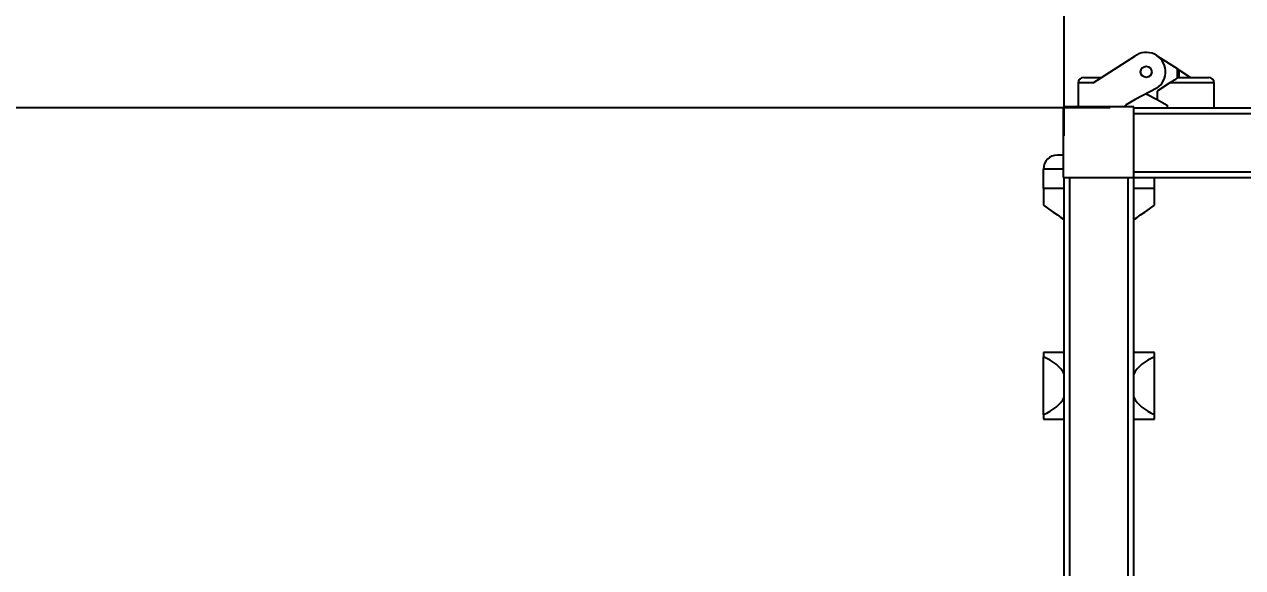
# Model space of a CAD drawing. Header units: millimetres. Extents: x 10 to 584, y 10 to 410.
# Drawn here: x 141.87 to 171.12, y 86.03 to 99.07 of the extents above; entities that cross this region are included whole.
import ezdxf

# ---------------------------------------------------------------- set-up
doc = ezdxf.new("R2010")
doc.units = ezdxf.units.MM
doc.layers.add('2', color=1, linetype='Continuous')
doc.styles.add('SLDTEXTSTYLE0', font='TXT', dxfattribs={"width": 0.7})
doc.dimstyles.new('SLDDIMSTYLE0', dxfattribs={"dimtxt": 3.5, "dimasz": 3.5, "dimexe": 0, "dimexo": 0.0625, "dimgap": 0.875, "dimtad": 1, "dimlfac": 15, "dimrnd": 1e-09, "dimzin": 12, "dimdsep": 46, "dimtxsty": 'SLDTEXTSTYLE0', "dimsah": 1, "dimcen": 0.09, "dimadec": 0, "dimazin": 3, "dimtfac": 1, "dimtofl": 0, "dimtmove": 0, "dimatfit": 3, "dimfxl": 0, "dimfrac": 2, "dimtolj": 1, "dimtzin": 12, "dimarcsym": 0})

# ---------------------------------------------------------------- blocks, each defined once
blk = doc.blocks.new('_D_3')
at = {"layer": '2', "color": 1}
for p, q in [((166.835, 96.393), (166.835, 114.127)), ((268.502, 96.393), (268.502, 114.127)), ((268.502, 113.127), (166.835, 113.127))]:
    blk.add_line(p, q, dxfattribs=at)
for points in [[(166.835, 113.127), (170.335, 112.588), (170.335, 113.665)], [(268.502, 113.127), (265.002, 113.665), (265.002, 112.588)]]:
    blk.add_solid(points, dxfattribs=at)
at = {"layer": '2', "color": 1, "insert": (210.94, 117.638), "char_height": 3.5, "attachment_point": 1, "style": 'SLDTEXTSTYLE0'}
blk.add_mtext('1525', dxfattribs=at)
blk = doc.blocks.new('_D_4')
at = {"layer": '2', "color": 1}
for p, q in [((60.502, 83.127), (60.502, 126.127)), ((360.502, 85.627), (360.502, 126.127)), ((360.502, 125.127), (60.502, 125.127))]:
    blk.add_line(p, q, dxfattribs=at)
for points in [[(60.502, 125.127), (64.002, 124.588), (64.002, 125.665)], [(360.502, 125.127), (357.002, 125.665), (357.002, 124.588)]]:
    blk.add_solid(points, dxfattribs=at)
at = {"layer": '2', "color": 1, "insert": (204.071, 129.638), "char_height": 3.5, "attachment_point": 1, "style": 'SLDTEXTSTYLE0'}
blk.add_mtext('4500', dxfattribs=at)
blk = doc.blocks.new('_D_5')
at = {"layer": '2', "color": 1}
for p, q in [((167.935, 97.06), (43.502, 97.06)), ((44.502, 97.06), (44.502, 62.393)), ((167.502, 62.393), (43.502, 62.393))]:
    blk.add_line(p, q, dxfattribs=at)
for points in [[(44.502, 97.06), (43.963, 93.56), (45.04, 93.56)], [(44.502, 62.393), (45.04, 65.893), (43.963, 65.893)]]:
    blk.add_solid(points, dxfattribs=at)
at = {"layer": '2', "color": 1, "insert": (39.99, 75.359), "char_height": 3.5, "attachment_point": 1, "rotation": 90, "style": 'SLDTEXTSTYLE0'}
blk.add_mtext('520', dxfattribs=at)

msp = doc.modelspace()

# ---------------------------------------------------------------- linework, layer by layer
at = {"color": 7, "linetype": 'Continuous', "lineweight": 25}
for p, q in [((167.52838, 97.65998), (168.52839, 98.30482)), ((169.07526, 98.30482), (169.54189, 98.00392)), ((169.54189, 98.00392), (169.54189, 97.77558)), ((169.58565, 97.9757), (169.58565, 97.79331)), ((169.58565, 97.9757), (169.86849, 97.79331)), ((167.30182, 97.79331), (167.73516, 97.79331)), ((169.56676, 97.79216), (169.56676, 97.79331)), ((169.56676, 97.79331), (169.56849, 97.79331)), ((169.56849, 97.79331), (170.30183, 97.79331)), ((167.16849, 97.65998), (167.16849, 97.08665)), ((167.52838, 97.65998), (167.16849, 97.65998)), ((169.05419, 97.53411), (168.53516, 97.26136)), ((168.80183, 97.4015), (169.06849, 97.26136)), ((169.36849, 97.65998), (169.06849, 97.45998)), ((169.06849, 97.45998), (169.06849, 97.26136)), ((170.43516, 97.65998), (169.36849, 97.65998)), ((170.43516, 97.05999), (170.43516, 97.65998)), ((166.8085, 97.08665), (166.8085, 95.39332)), ((168.50182, 97.08665), (166.8085, 97.08665)), ((168.53516, 97.26136), (168.30182, 97.12665)), ((168.30182, 97.08665), (168.30182, 97.12665)), ((168.50182, 95.39332), (168.50182, 97.08665)), ((169.06849, 97.26136), (169.30183, 97.12665)), ((169.30183, 97.12665), (169.30183, 97.05999)), ((168.50182, 97.05999), (221.80849, 97.05999)), ((166.8085, 95.92665), (166.6685, 95.92665)), ((166.33516, 95.12665), (166.33516, 95.59332)), ((166.8085, 95.39332), (168.50182, 95.39332)), ((166.83516, 64.05999), (166.83516, 95.39332)), ((166.96849, 64.05999), (166.96849, 95.39332)), ((168.36849, 64.05999), (168.36849, 95.39332)), ((168.50182, 64.05999), (168.50182, 95.39332)), ((168.50182, 95.39332), (221.80849, 95.39332)), ((169.00183, 95.12665), (169.00183, 95.39332)), ((166.33516, 95.12665), (166.33516, 94.72665)), ((169.00183, 94.72665), (169.00183, 95.12665)), ((166.33516, 91.19332), (166.33516, 91.08614)), ((166.83516, 91.19332), (166.33516, 91.19332)), ((166.33516, 89.7005), (166.33516, 91.08614)), ((169.00183, 91.19332), (168.50182, 91.19332)), ((169.00183, 91.08614), (169.00183, 91.19332)), ((169.00183, 89.7005), (169.00183, 91.08614)), ((166.33516, 89.7005), (166.33516, 89.59332)), ((166.33516, 89.59332), (166.83516, 89.59332)), ((168.50182, 89.59332), (169.00183, 89.59332)), ((169.00183, 89.59332), (169.00183, 89.7005))]:
    msp.add_line(p, q, dxfattribs=at)
at = {"color": 59, "linetype": 'Continuous', "lineweight": 25}
for p, q in [((168.50182, 96.92665), (221.80849, 96.92665)), ((166.8085, 95.59332), (166.33516, 95.59332)), ((168.50182, 95.52665), (221.80849, 95.52665)), ((166.83516, 95.12665), (166.33516, 95.12665)), ((169.00183, 95.12665), (168.50182, 95.12665))]:
    msp.add_line(p, q, dxfattribs=at)
at = {"color": 7, "linetype": 'Continuous', "lineweight": 25, "flags": 128}
for points in [[(169.58565, 97.9757), (169.54604, 98.00125), (169.54189, 98.00392)], [(169.36849, 97.65998), (169.40751, 97.68599), (169.44503, 97.71101), (169.47961, 97.73406), (169.50991, 97.75427), (169.53479, 97.77085), (169.55327, 97.78317), (169.56465, 97.79075), (169.56849, 97.79331)], [(166.33516, 94.72665), (166.45942, 94.63964), (166.57179, 94.56097), (166.67032, 94.49197), (166.75335, 94.43383), (166.81945, 94.38755), (166.83516, 94.37655)], [(168.50182, 94.37655), (168.51754, 94.38755), (168.58363, 94.43383), (168.66667, 94.49197), (168.7652, 94.56097), (168.87756, 94.63964), (169.00183, 94.72665)]]:
    msp.add_lwpolyline(points, dxfattribs=at)
at = {"color": 7, "linetype": 'Continuous', "lineweight": 25}
msp.add_circle((168.80183, 97.92665), 0.13333, dxfattribs=at)
for centre, radius, start, end in [((168.80183, 97.92665), 0.46667, 302.736807, 125.86906), ((167.30183, 97.65998), 0.13333, 90, 180), ((170.30183, 97.65998), 0.13333, 0, 90), ((166.66849, 95.59332), 0.33333, 90, 180)]:
    msp.add_arc(centre, radius, start, end, dxfattribs=at)
for centre, start_param, end_param in [((165.7639, 90.39332), 0.35504826, 1.04719755), ((169.57308, 90.39332), 2.0943951, 2.78654439), ((165.7639, 90.39332), 5.23598776, 5.92813704), ((169.57308, 90.39332), 3.49664092, 4.1887902)]:
    msp.add_ellipse(centre, major_axis=(1.14252, 0), ratio=0.70020754, start_param=start_param, end_param=end_param, dxfattribs=at)

# ---------------------------------------------------------------- dimensions: what is measured, and where the dimension line sits
at = {"layer": '2', "color": 1}
for base, p1, p2, angle, picture, middle in [((60.50183, 125.12665), (360.50159, 84.62665), (60.50183, 82.12665), 0, '_D_4', (209.89448, 125.12665)), ((44.50183, 62.39332), (168.93516, 97.05998), (168.50183, 62.39332), 90, '_D_5', (44.50183, 79.72665))]:
    dim = msp.add_linear_dim(base=base, p1=p1, p2=p2, angle=angle, dimstyle='SLDDIMSTYLE0', dxfattribs=at)
    dim.commit()
    dim.dimension.update_dxf_attribs({"geometry": picture, "text_midpoint": middle, "dimtype": 160})
dim = msp.add_linear_dim(base=(166.83516, 113.12665), p1=(268.50183, 95.39332), p2=(166.83516, 95.39332), dimstyle='SLDDIMSTYLE0', dxfattribs=at)
dim.commit()
dim.dimension.update_dxf_attribs({"geometry": '_D_3', "text_midpoint": (216.76349, 113.12665), "dimtype": 160})

doc.saveas('drawing.dxf')
